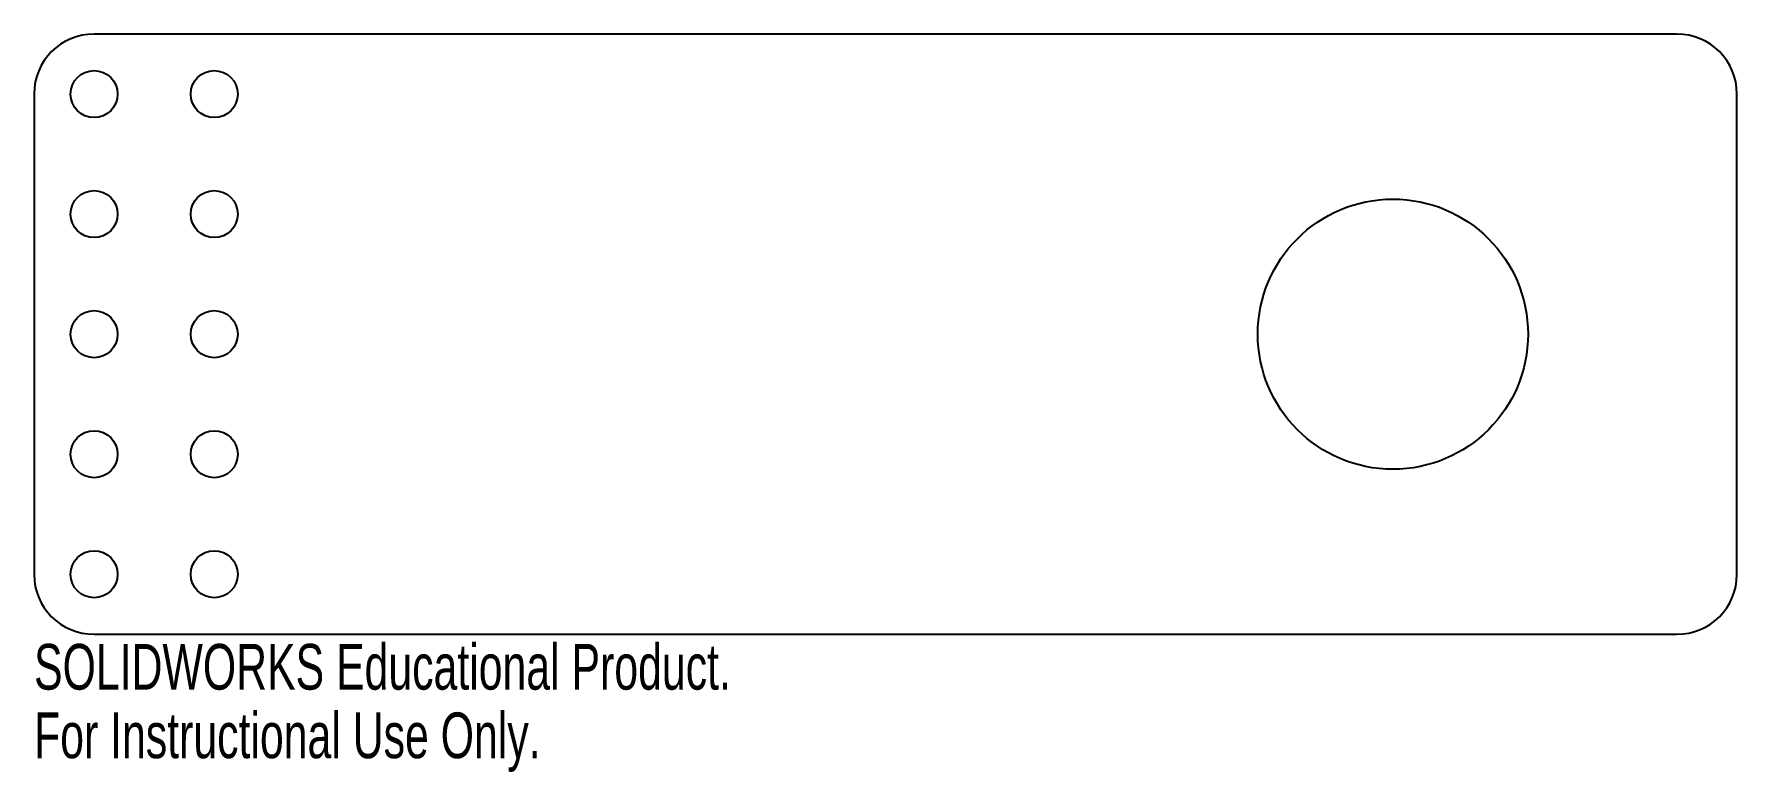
# Model space of a CAD drawing. Header units: inches. Extents: x 0 to 7.09, y -0.57 to 2.5.
import ezdxf

# ---------------------------------------------------------------- set-up
doc = ezdxf.new("R2010")
doc.units = ezdxf.units.IN
doc.header["$MEASUREMENT"] = 0
doc.styles.add('SLDTEXTSTYLE0', font='TXT', dxfattribs={"width": 0.7})

msp = doc.modelspace()

# ---------------------------------------------------------------- linework, layer by layer
at = {"color": 7, "linetype": 'Continuous', "lineweight": 25}
for p, q in [((6.839, 2.5), (0.25, 2.5)), ((0, 2.25), (0, 0.25)), ((7.089, 0.25), (7.089, 2.25)), ((0.25, 0), (6.839, 0))]:
    msp.add_line(p, q, dxfattribs=at)
for centre, radius in [((0.25, 2.25), 0.098), ((0.75, 2.25), 0.098), ((0.25, 1.75), 0.098), ((0.75, 1.75), 0.098), ((5.6568, 1.25), 0.5625), ((0.25, 1.25), 0.098), ((0.75, 1.25), 0.098), ((0.25, 0.75), 0.098), ((0.75, 0.75), 0.098), ((0.25, 0.25), 0.098), ((0.75, 0.25), 0.098)]:
    msp.add_circle(centre, radius, dxfattribs=at)
for centre, start, end in [((0.25, 2.25), 90, 180), ((6.839, 2.25), 0, 90), ((0.25, 0.25), 180, 270), ((6.839, 0.25), 270, 0)]:
    msp.add_arc(centre, 0.25, start, end, dxfattribs=at)

# ---------------------------------------------------------------- texts
at = {"color": 7, "linetype": 'Continuous', "char_height": 0.1903, "attachment_point": 1, "style": 'SLDTEXTSTYLE0'}
for s, insert in [('SOLIDWORKS Educational Product.', (0, -0.0401)), ('For Instructional Use Only.', (0, -0.3256))]:
    msp.add_mtext(s, dxfattribs=dict(at, insert=insert))

doc.saveas('drawing.dxf')
